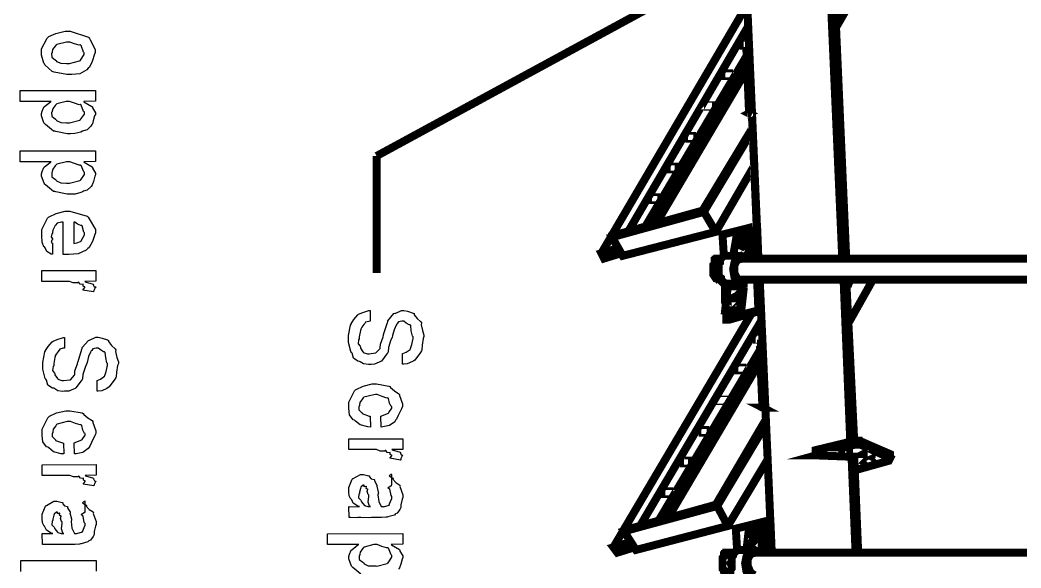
# Model space of a CAD drawing. Extents: x 0.1 to 11.6, y 0.3 to 16.2.
# Drawn here: x 3.62 to 4.874, y 5.157 to 5.844 of the extents above; entities that cross this region are included whole.
import ezdxf

# ---------------------------------------------------------------- set-up
doc = ezdxf.new("R2010")
doc.units = 0
doc.header["$MEASUREMENT"] = 0

msp = doc.modelspace()

# ---------------------------------------------------------------- linework, layer by layer
at = {"color": 0, "const_width": 0.01}
for points in [[(4.61003, 6.45167), (4.50499, 6.45503), (4.54497, 5.54497)], [(4.54497, 5.54497), (4.50499, 6.45335), (4.50499, 6.45503)], [(4.655, 5.54497), (4.61501, 6.44997), (4.61333, 6.44997), (4.61333, 6.45167), (4.61165, 6.45167), (4.61003, 6.45167), (4.65001, 5.54497)], [(4.53331, 5.80003), (4.53331, 5.80664), (4.53668, 5.72835)], [(4.63997, 5.87999), (4.66, 5.91336), (4.67333, 5.88835), (4.64165, 5.83333)], [(4.47168, 5.89333), (4.06668, 5.67333)], [(4.53168, 5.86003), (4.52832, 5.85835), (4.34831, 5.55165)], [(4.53168, 5.83501), (4.38167, 5.57835)], [(4.53331, 5.80664), (4.53, 5.80501), (4.53331, 5.72667)], [(4.40332, 5.58501), (4.53, 5.79833)], [(4.41667, 5.58832), (4.53168, 5.78331)], [(4.53668, 5.73167), (4.53668, 5.72667), (4.53668, 5.72835), (4.53331, 5.72667), (4.53668, 5.72499)], [(4.53836, 5.71001), (4.47499, 5.60499), (4.36165, 5.57335), (4.36165, 5.57167)], [(4.47667, 5.60335), (4.53836, 5.70665)], [(4.06668, 5.67333), (4.06668, 5.52669)], [(4.49164, 5.57835), (4.53999, 5.66168)], [(4.39333, 5.58165), (4.39165, 5.58165)], [(4.54335, 5.58501), (4.54167, 5.58501), (4.53999, 5.58501), (4.5, 5.57497), (4.50168, 5.54833)], [(4.53331, 5.54497), (4.53331, 5.54665), (4.53836, 5.57667), (4.53668, 5.57667), (4.51833, 5.57667), (4.51335, 5.54833)], [(4.53668, 5.57667), (4.53168, 5.54833), (4.53168, 5.54665), (4.53, 5.54497), (4.52832, 5.54497)], [(4.54167, 5.54497), (4.53999, 5.58501)], [(4.54497, 5.54497), (4.54335, 5.58501)], [(4.52669, 5.565), (4.52669, 5.56332), (4.52501, 5.56168)], [(4.37001, 5.55832), (4.34831, 5.55165), (4.35167, 5.54497), (4.37332, 5.55165)], [(4.49832, 5.54497), (4.49669, 5.54497), (4.49501, 5.54497), (4.49333, 5.54497), (4.49333, 5.54335), (4.49164, 5.54335), (4.49164, 5.54167), (4.49001, 5.54167), (4.49001, 5.53999), (4.49001, 5.53836), (4.48833, 5.53668), (4.48833, 5.535), (4.48833, 5.53331), (4.48833, 5.53168), (4.48833, 5.53), (4.48833, 5.52832), (4.48833, 5.52669), (4.48833, 5.52501), (4.49164, 5.52001), (4.49669, 5.51833), (4.49832, 5.51833)], [(4.52333, 5.54833), (4.50499, 5.54833), (4.50331, 5.54833), (4.50168, 5.54833), (4.5, 5.54665), (4.49832, 5.54497), (4.49669, 5.54335), (4.49669, 5.54167), (4.49669, 5.53999), (4.49501, 5.53836), (4.49501, 5.53668), (4.49501, 5.535), (4.49501, 5.53331), (4.49501, 5.53168), (4.49501, 5.53), (4.49501, 5.52669), (4.49501, 5.52501), (4.49501, 5.52333), (4.49669, 5.52165), (4.49669, 5.52001), (4.49669, 5.51833), (4.49832, 5.51833), (4.49832, 5.51665), (4.5, 5.51497), (4.50168, 5.51497), (4.50331, 5.51335), (4.50499, 5.51335), (4.52333, 5.51335)], [(4.52832, 5.54497), (4.52333, 5.54833), (4.51833, 5.54665), (4.51497, 5.53999), (4.51335, 5.53168), (4.51497, 5.52165), (4.51833, 5.51497), (4.52333, 5.51335)], [(4.52501, 5.54497), (4.51833, 5.54335), (4.51497, 5.53668), (4.51497, 5.52669), (4.51833, 5.52001), (4.52333, 5.51665)], [(5.05165, 5.54497), (4.52165, 5.54497)], [(4.53168, 5.54833), (4.52669, 5.54833)], [(4.67665, 5.54497), (4.67833, 5.54497)], [(4.67665, 5.54497), (4.67833, 5.54497)], [(4.50331, 5.48833), (4.50331, 5.51335)], [(4.50499, 5.51335), (4.50667, 5.51335), (4.50667, 5.51167), (4.50667, 5.50999)], [(4.52001, 5.51833), (5.05165, 5.51833)], [(4.52333, 5.51335), (4.52501, 5.51335), (4.52501, 5.51167), (4.52501, 5.50999), (4.52165, 5.47999), (4.52333, 5.47835), (4.52669, 5.50836)], [(4.52333, 5.51665), (4.52165, 5.51665)], [(4.52333, 5.51665), (4.52165, 5.51665)], [(4.52669, 5.50836), (4.52669, 5.51335), (4.52501, 5.51665), (4.52333, 5.51665)], [(4.54497, 5.47999), (4.54335, 5.51833)], [(4.54665, 5.51833), (4.56168, 5.17665)], [(4.54665, 5.51833), (4.56168, 5.17665)], [(4.54833, 5.47999), (4.54665, 5.51833)], [(4.66, 5.31668), (4.65169, 5.51833)], [(4.66499, 5.31668), (4.655, 5.51833)], [(4.655, 5.51335), (4.65831, 5.51833)], [(4.65668, 5.50999), (4.66, 5.51833)], [(4.65831, 5.465), (4.68832, 5.51833)], [(4.52501, 5.50999), (4.50667, 5.50999), (4.50331, 5.47999), (4.52165, 5.47999)], [(4.51665, 5.49501), (4.51665, 5.49333), (4.51497, 5.49333), (4.51497, 5.49164), (4.51497, 5.49001)], [(4.53668, 5.47667), (4.36333, 5.18332)], [(4.52333, 5.47835), (4.50499, 5.47835), (4.50331, 5.47999)], [(4.54833, 5.47999), (4.54665, 5.47999), (4.54497, 5.47999), (4.50499, 5.47), (4.50499, 5.46832), (4.50667, 5.46832), (4.50836, 5.46832), (4.54335, 5.47835), (4.54497, 5.47835), (4.54665, 5.47835), (4.54833, 5.47835)], [(4.50499, 5.47), (4.50499, 5.47835)], [(4.54833, 5.46669), (4.39665, 5.21001)], [(4.54833, 5.43832), (4.54665, 5.43668), (4.55003, 5.35835)], [(4.55003, 5.43164), (4.55003, 5.43832), (4.54833, 5.43832), (4.55165, 5.35835)], [(4.41997, 5.21669), (4.54665, 5.43001)], [(4.43164, 5.22), (4.54665, 5.41499)], [(4.55333, 5.36333), (4.55333, 5.35835), (4.55165, 5.35835), (4.55003, 5.35835), (4.55333, 5.35667)], [(4.55333, 5.34169), (4.49164, 5.23665), (4.37831, 5.20503), (4.37668, 5.20335)], [(4.49333, 5.23503), (4.55501, 5.33832)], [(4.66499, 5.29497), (4.66667, 5.29497), (4.66499, 5.29497), (4.66499, 5.29665), (4.66336, 5.29665), (4.62001, 5.29833), (4.61664, 5.29833), (4.66499, 5.31168), (4.67333, 5.31168), (4.71001, 5.29497), (4.70833, 5.29167), (4.66667, 5.28)], [(4.66499, 5.31668), (4.61664, 5.30501), (4.61664, 5.29833)], [(4.67333, 5.31168), (4.67165, 5.31668), (4.66499, 5.31668), (4.66499, 5.31168)], [(4.67165, 5.31668), (4.71001, 5.30003), (4.71001, 5.29497)], [(4.50667, 5.21001), (4.55664, 5.29335)], [(4.66667, 5.17665), (4.66168, 5.29665)], [(4.66997, 5.17665), (4.66499, 5.29665)], [(4.66499, 5.29497), (4.66667, 5.29497)], [(4.41, 5.21332), (4.40831, 5.21332)], [(4.56, 5.21669), (4.55832, 5.21669), (4.55664, 5.21669), (4.51665, 5.20665), (4.51833, 5.18001)], [(4.55832, 5.17665), (4.55664, 5.21669)], [(4.56168, 5.17665), (4.56, 5.21669)], [(4.54833, 5.17665), (4.55003, 5.17665), (4.55003, 5.17833), (4.55333, 5.20833), (4.55165, 5.20833), (4.53331, 5.20833), (4.53, 5.18001)], [(4.55165, 5.20833), (4.54833, 5.17833), (4.54665, 5.17833), (4.54665, 5.17665), (4.54497, 5.17665)], [(4.38499, 5.19), (4.36333, 5.18332), (4.36833, 5.17665), (4.38997, 5.18332)], [(4.54335, 5.19667), (4.54335, 5.19499), (4.54167, 5.19499), (4.54167, 5.19336)], [(4.51497, 5.17665), (4.50667, 5.17665), (4.50499, 5.17665), (4.50499, 5.17503), (4.50331, 5.17503), (4.50331, 5.17333), (4.50168, 5.17333), (4.50168, 5.17165), (4.5, 5.16997), (4.5, 5.16835), (4.5, 5.16667), (4.5, 5.16499), (4.5, 5.16336), (4.5, 5.16168), (4.5, 5.16), (4.5, 5.15831), (4.5, 5.15668), (4.50168, 5.155), (4.50168, 5.15332), (4.50331, 5.15169), (4.50499, 5.15001), (4.50667, 5.15001), (4.51497, 5.15001)], [(4.53836, 5.18001), (4.52001, 5.18001), (4.51833, 5.18001), (4.51665, 5.17833), (4.51497, 5.17665), (4.51335, 5.17503), (4.51335, 5.17333), (4.51167, 5.17165), (4.51167, 5.16997), (4.51167, 5.16835), (4.51167, 5.16667), (4.51167, 5.16499), (4.50999, 5.16336), (4.51167, 5.16), (4.51167, 5.15831), (4.51167, 5.15668), (4.51167, 5.155), (4.51167, 5.15332), (4.51335, 5.15169)], [(4.54497, 5.17665), (4.53999, 5.18001), (4.535, 5.17833), (4.53, 5.17165), (4.52832, 5.16336), (4.53, 5.15332), (4.535, 5.14665), (4.53999, 5.14501)], [(4.54167, 5.17665), (4.535, 5.17503), (4.53168, 5.16835), (4.53168, 5.16), (4.535, 5.15169), (4.53999, 5.14833)], [(4.92165, 5.17665), (4.53668, 5.17665)], [(4.54833, 5.17833), (4.54167, 5.17833)], [(4.69168, 5.17665), (4.69336, 5.17665)], [(4.69168, 5.17665), (4.69336, 5.17665)]]:
    msp.add_lwpolyline(points, dxfattribs=at)
at = {"color": 0}
for points in [[(3.68044, 5.82954), (3.68294, 5.82954), (3.70568, 5.82215), (3.70714, 5.82064), (3.7079, 5.81901), (3.71431, 5.80692), (3.71431, 5.80285), (3.71326, 5.80072), (3.71061, 5.79183), (3.70703, 5.78461), (3.70562, 5.78332), (3.70389, 5.78119), (3.69482, 5.77626), (3.68485, 5.7755), (3.68153, 5.7755), (3.67887, 5.77533), (3.66297, 5.77843), (3.66178, 5.77897), (3.66049, 5.77914), (3.65136, 5.78771), (3.65072, 5.78874), (3.64974, 5.78971), (3.64681, 5.79943), (3.64681, 5.80263), (3.64681, 5.80751), (3.65403, 5.82092), (3.65549, 5.82215), (3.65619, 5.82281), (3.66493, 5.82682), (3.67654, 5.82954), (3.68044, 5.82954)], [(3.68044, 5.81608), (3.67828, 5.81603), (3.66613, 5.81304), (3.66525, 5.81239), (3.66411, 5.81099), (3.66092, 5.80664), (3.66026, 5.80365), (3.66026, 5.80263), (3.6595, 5.80192), (3.65978, 5.79704), (3.66439, 5.79351), (3.66525, 5.79286), (3.66575, 5.79183), (3.67117, 5.78944), (3.67844, 5.78917), (3.68088, 5.78917), (3.68197, 5.78907), (3.69476, 5.79243), (3.69564, 5.79308), (3.69586, 5.79324), (3.70063, 5.80029), (3.70063, 5.80263), (3.6996, 5.8035), (3.69646, 5.81174), (3.69564, 5.81239), (3.69417, 5.81212), (3.68842, 5.81381), (3.6824, 5.81608), (3.68044, 5.81608)], [(3.62007, 5.75526), (3.71446, 5.75549), (3.71446, 5.74203), (3.69993, 5.74181), (3.70014, 5.74121), (3.71012, 5.73551), (3.71078, 5.73486), (3.71067, 5.73356), (3.71446, 5.72754), (3.71446, 5.72553), (3.71354, 5.72358), (3.71186, 5.71724), (3.71078, 5.71365), (3.71012, 5.71272), (3.70893, 5.71089), (3.7041, 5.70617), (3.69949, 5.70475), (3.69819, 5.70426), (3.69613, 5.70335), (3.68892, 5.70139), (3.68317, 5.70122), (3.68126, 5.70122), (3.6791, 5.70107), (3.66476, 5.70394), (3.66347, 5.70449), (3.66189, 5.7046), (3.65181, 5.71283), (3.6511, 5.71381), (3.65007, 5.71479), (3.64697, 5.72368), (3.64697, 5.72661), (3.64697, 5.72661), (3.64779, 5.72949), (3.64985, 5.73465), (3.65044, 5.73529), (3.65072, 5.73529), (3.65826, 5.74138), (3.65913, 5.74181), (3.62007, 5.74181), (3.62007, 5.75526)], [(3.68018, 5.74181), (3.67806, 5.74175), (3.66601, 5.73856), (3.66521, 5.7379), (3.66411, 5.73654), (3.66103, 5.73232), (3.66043, 5.72954), (3.66043, 5.72857), (3.65967, 5.72786), (3.65994, 5.72304), (3.66456, 5.71946), (3.66542, 5.71881), (3.66585, 5.71772), (3.67117, 5.71522), (3.67839, 5.7149), (3.68083, 5.7149), (3.68201, 5.71479), (3.69499, 5.71815), (3.69581, 5.71881), (3.69601, 5.71897), (3.70079, 5.72586), (3.70079, 5.72814), (3.69976, 5.72894), (3.69646, 5.73703), (3.69558, 5.73768), (3.69412, 5.73753), (3.68821, 5.73947), (3.68218, 5.74181), (3.68018, 5.74181)], [(3.62017, 5.67964), (3.71457, 5.67985), (3.71457, 5.66639), (3.70003, 5.66618), (3.70025, 5.66558), (3.71024, 5.65989), (3.71089, 5.65924), (3.71078, 5.65793), (3.71457, 5.65192), (3.71457, 5.6499), (3.71365, 5.64794), (3.71197, 5.6416), (3.71089, 5.63803), (3.71024, 5.6371), (3.70904, 5.63525), (3.70421, 5.63053), (3.6996, 5.62913), (3.69829, 5.62864), (3.69624, 5.62771), (3.68901, 5.62576), (3.68326, 5.6256), (3.68137, 5.6256), (3.67919, 5.62543), (3.66488, 5.62831), (3.66357, 5.62885), (3.662, 5.62896), (3.65192, 5.63721), (3.65121, 5.63818), (3.65018, 5.63917), (3.64708, 5.64806), (3.64708, 5.65099), (3.64708, 5.65099), (3.64789, 5.65386), (3.64996, 5.65901), (3.65056, 5.65967), (3.65082, 5.65967), (3.65836, 5.66575), (3.65924, 5.66618), (3.62017, 5.66618), (3.62017, 5.67964)], [(3.68028, 5.66618), (3.67817, 5.66613), (3.66613, 5.66292), (3.66531, 5.66228), (3.66422, 5.66092), (3.66114, 5.65668), (3.66054, 5.65392), (3.66054, 5.65294), (3.65978, 5.65224), (3.66004, 5.6474), (3.66465, 5.64383), (3.66553, 5.64318), (3.66596, 5.6421), (3.67128, 5.6396), (3.6785, 5.63926), (3.68093, 5.63926), (3.68213, 5.63917), (3.6951, 5.64253), (3.6959, 5.64318), (3.69613, 5.64333), (3.7009, 5.65022), (3.7009, 5.65251), (3.69987, 5.65332), (3.69656, 5.6614), (3.69569, 5.66206), (3.69422, 5.66189), (3.68832, 5.66385), (3.68229, 5.66618), (3.68028, 5.66618)], [(3.66064, 5.56369), (3.66086, 5.55046), (3.65896, 5.55062), (3.65349, 5.55365), (3.65147, 5.55849), (3.65088, 5.55957), (3.64996, 5.55974), (3.64762, 5.5656), (3.64719, 5.57362), (3.64719, 5.57628), (3.64719, 5.58138), (3.6544, 5.59543), (3.65587, 5.59668), (3.65663, 5.59733), (3.66525, 5.60135), (3.67643, 5.60406), (3.68018, 5.60406), (3.68246, 5.60406), (3.70404, 5.59793), (3.70557, 5.59668), (3.70682, 5.59483), (3.71468, 5.58143), (3.71468, 5.57693), (3.71365, 5.57493), (3.71072, 5.56614), (3.70654, 5.55892), (3.70492, 5.55762), (3.70307, 5.55556), (3.69287, 5.55072), (3.68137, 5.55003), (3.67757, 5.55003), (3.67714, 5.54986), (3.67503, 5.55003), (3.67432, 5.55003), (3.6741, 5.5906), (3.67219, 5.5905), (3.66667, 5.58925), (3.66465, 5.58692), (3.66411, 5.58626), (3.66331, 5.58485), (3.66108, 5.58046), (3.66064, 5.57736), (3.66064, 5.57628), (3.65983, 5.57574), (3.6589, 5.5721), (3.66064, 5.56956), (3.66064, 5.56868), (3.65994, 5.56804), (3.6589, 5.565), (3.66064, 5.56401), (3.66064, 5.56369)], [(3.68756, 5.5906), (3.68756, 5.56369), (3.68756, 5.56369), (3.69108, 5.56451), (3.6959, 5.56629), (3.69646, 5.56674), (3.69656, 5.567), (3.70101, 5.57449), (3.70101, 5.57693), (3.69997, 5.57781), (3.69792, 5.58583), (3.69732, 5.58649), (3.69607, 5.58626), (3.69194, 5.58806), (3.68853, 5.59056), (3.68756, 5.5906)], [(3.64735, 5.52979), (3.71485, 5.53), (3.71485, 5.51654), (3.70117, 5.51633), (3.7015, 5.5159), (3.71158, 5.51292), (3.71203, 5.51264), (3.71186, 5.51204), (3.71294, 5.50965), (3.71485, 5.50933), (3.71485, 5.50917), (3.71408, 5.50836), (3.71262, 5.5051), (3.71229, 5.50342), (3.71203, 5.5031), (3.69879, 5.50549), (3.69879, 5.50549), (3.70117, 5.50857), (3.70117, 5.5096), (3.70074, 5.5095), (3.69906, 5.51031), (3.69928, 5.51269), (3.699, 5.51286), (3.69829, 5.51247), (3.69531, 5.51286), (3.6939, 5.51514), (3.69336, 5.51525), (3.69211, 5.51443), (3.68664, 5.51438), (3.68207, 5.51633), (3.68056, 5.51633), (3.64735, 5.51633), (3.64735, 5.52979)], [(4.05854, 5.47976), (4.05854, 5.46631), (4.05707, 5.46619), (4.0529, 5.46517), (4.05181, 5.46371), (4.05138, 5.46328), (4.05057, 5.46218), (4.04807, 5.45882), (4.04704, 5.45665), (4.04682, 5.45589), (4.04639, 5.45469), (4.04508, 5.447), (4.04508, 5.44439), (4.04422, 5.44325), (4.04368, 5.43826), (4.04617, 5.43517), (4.04639, 5.4344), (4.04656, 5.43283), (4.04969, 5.42828), (4.05007, 5.4279), (4.05007, 5.42736), (4.05544, 5.42572), (4.05724, 5.42572), (4.05724, 5.42572), (4.06526, 5.42665), (4.06592, 5.42682), (4.06592, 5.42682), (4.07101, 5.43246), (4.07135, 5.43332), (4.07135, 5.43332), (4.07146, 5.43778), (4.07482, 5.44678), (4.07525, 5.44874), (4.07553, 5.44976), (4.0804, 5.46501), (4.08089, 5.46588), (4.08083, 5.46701), (4.08849, 5.47592), (4.08936, 5.47651), (4.09, 5.47618), (4.09799, 5.47999), (4.10064, 5.47999), (4.10064, 5.47993), (4.10563, 5.47894), (4.11263, 5.47672), (4.11367, 5.47607), (4.11361, 5.47456), (4.11735, 5.46978), (4.12224, 5.46565), (4.12278, 5.46436), (4.12267, 5.46203), (4.12424, 5.45469), (4.12603, 5.44911), (4.12603, 5.44721), (4.12511, 5.44472), (4.12381, 5.43642), (4.12332, 5.4305), (4.12278, 5.42919), (4.12158, 5.42746), (4.11447, 5.41781), (4.11344, 5.41704), (4.11149, 5.41585), (4.10519, 5.41287), (4.10064, 5.41254), (4.09933, 5.41249), (4.09933, 5.42594), (4.09944, 5.42594), (4.10368, 5.42768), (4.10878, 5.43115), (4.10932, 5.43203), (4.10915, 5.43218), (4.11068, 5.43728), (4.11257, 5.44461), (4.11257, 5.447), (4.1116, 5.44792), (4.11019, 5.45454), (4.10949, 5.46099), (4.10889, 5.46175), (4.10758, 5.46175), (4.10374, 5.46408), (4.10075, 5.46653), (4.09978, 5.46653), (4.09831, 5.46647), (4.09397, 5.4655), (4.09267, 5.46349), (4.09218, 5.46283), (4.09125, 5.46143), (4.08865, 5.45578), (4.08681, 5.4484), (4.08632, 5.44613), (4.08475, 5.44319), (4.08176, 5.43338), (4.08128, 5.4279), (4.08089, 5.42703), (4.07964, 5.42551), (4.07269, 5.41656), (4.07178, 5.41596), (4.06993, 5.41499), (4.06413, 5.41249), (4.06006, 5.41228), (4.05875, 5.41228), (4.05664, 5.41211), (4.05013, 5.41297), (4.04633, 5.41553), (4.04531, 5.41618), (4.0434, 5.41629), (4.03792, 5.42019), (4.03592, 5.42628), (4.03532, 5.42746), (4.0344, 5.42839), (4.03163, 5.43994), (4.03163, 5.44374), (4.03163, 5.44851), (4.03413, 5.46153), (4.03467, 5.46283), (4.03494, 5.46322), (4.03825, 5.46849), (4.04313, 5.47444), (4.04422, 5.47521), (4.04422, 5.47521), (4.04932, 5.47732), (4.05718, 5.47976), (4.05854, 5.47976)], [(3.67572, 5.44613), (3.67572, 5.43267), (3.67426, 5.43257), (3.67008, 5.43153), (3.669, 5.43007), (3.66857, 5.42964), (3.66775, 5.42856), (3.66525, 5.42518), (3.66422, 5.42301), (3.66401, 5.42225), (3.66357, 5.42106), (3.66228, 5.41336), (3.66228, 5.41075), (3.6614, 5.40961), (3.66086, 5.40462), (3.66336, 5.40153), (3.66357, 5.40078), (3.66374, 5.39919), (3.66689, 5.39464), (3.66726, 5.39426), (3.66726, 5.39372), (3.67264, 5.3921), (3.67443, 5.39208), (3.67443, 5.39208), (3.68246, 5.39301), (3.68311, 5.39318), (3.68311, 5.39318), (3.68821, 5.39882), (3.68853, 5.39968), (3.68853, 5.39968), (3.68864, 5.40414), (3.692, 5.41314), (3.69243, 5.4151), (3.69271, 5.41613), (3.6976, 5.43137), (3.69808, 5.43224), (3.69803, 5.43338), (3.70568, 5.44228), (3.70654, 5.44287), (3.70719, 5.44254), (3.71517, 5.44635), (3.71783, 5.44635), (3.71783, 5.44629), (3.72282, 5.44532), (3.72982, 5.44308), (3.73085, 5.44244), (3.73079, 5.44092), (3.73454, 5.43614), (3.73942, 5.43203), (3.73996, 5.43072), (3.73986, 5.42839), (3.74143, 5.42106), (3.74322, 5.41547), (3.74322, 5.41357), (3.74229, 5.41108), (3.741, 5.40278), (3.7405, 5.39686), (3.73996, 5.39556), (3.73876, 5.39383), (3.73167, 5.38417), (3.73063, 5.38342), (3.72868, 5.38222), (3.72239, 5.37924), (3.71783, 5.3789), (3.71653, 5.37885), (3.71653, 5.39231), (3.71664, 5.39231), (3.72086, 5.39404), (3.72597, 5.39751), (3.72651, 5.39839), (3.72635, 5.39854), (3.72786, 5.40365), (3.72976, 5.41097), (3.72976, 5.41336), (3.72879, 5.41428), (3.72738, 5.4209), (3.72667, 5.42736), (3.72607, 5.42811), (3.72478, 5.42811), (3.72092, 5.43044), (3.71793, 5.43289), (3.71696, 5.43289), (3.7155, 5.43283), (3.71115, 5.43186), (3.70985, 5.42985), (3.70936, 5.42919), (3.70844, 5.42779), (3.70583, 5.42215), (3.704, 5.41476), (3.7035, 5.41249), (3.70193, 5.40956), (3.69894, 5.39974), (3.69846, 5.39426), (3.69808, 5.39339), (3.69683, 5.39187), (3.68989, 5.38292), (3.68896, 5.38232), (3.68712, 5.38135), (3.68132, 5.37885), (3.67725, 5.37864), (3.67594, 5.37864), (3.67383, 5.37847), (3.66732, 5.37935), (3.66351, 5.38189), (3.66249, 5.38254), (3.6606, 5.38265), (3.65511, 5.38656), (3.6531, 5.39264), (3.6525, 5.39383), (3.65158, 5.39475), (3.64882, 5.40631), (3.64882, 5.4101), (3.64882, 5.41488), (3.65132, 5.4279), (3.65186, 5.42919), (3.65213, 5.42958), (3.65543, 5.43485), (3.66032, 5.44081), (3.6614, 5.44157), (3.6614, 5.44157), (3.6665, 5.44368), (3.67437, 5.44613), (3.67572, 5.44613)], [(4.05871, 5.3476), (4.05892, 5.33393), (4.05572, 5.3341), (4.04596, 5.33675), (4.04015, 5.34147), (4.03896, 5.34261), (4.03717, 5.34289), (4.03267, 5.34907), (4.03179, 5.3571), (4.03179, 5.35975), (4.03179, 5.3649), (4.03901, 5.37907), (4.04047, 5.38037), (4.04118, 5.38108), (4.04986, 5.38525), (4.06136, 5.38797), (4.06521, 5.38797), (4.06646, 5.38797), (4.08214, 5.38525), (4.08344, 5.38471), (4.08393, 5.38325), (4.08914, 5.37907), (4.09472, 5.37565), (4.09538, 5.37451), (4.09532, 5.37332), (4.09928, 5.36301), (4.09928, 5.35954), (4.09776, 5.35688), (4.09386, 5.34842), (4.09147, 5.34369), (4.0906, 5.34261), (4.08946, 5.3406), (4.08301, 5.33578), (4.07454, 5.33425), (4.07238, 5.33393), (4.07215, 5.3476), (4.07221, 5.34765), (4.0816, 5.3514), (4.08214, 5.35194), (4.08214, 5.35194), (4.08561, 5.35764), (4.08561, 5.35954), (4.08496, 5.35954), (4.08285, 5.36382), (4.0816, 5.36968), (4.08083, 5.37039), (4.07943, 5.37022), (4.07362, 5.37218), (4.06743, 5.37451), (4.06543, 5.37451), (4.06321, 5.37446), (4.05083, 5.37126), (4.05003, 5.37061), (4.04893, 5.36919), (4.04585, 5.36481), (4.04525, 5.36154), (4.04525, 5.3604), (4.04449, 5.35981), (4.04432, 5.35558), (4.04796, 5.35232), (4.0485, 5.35172), (4.04878, 5.35069), (4.05751, 5.34771), (4.05871, 5.3476)], [(3.67458, 5.31392), (3.67481, 5.30024), (3.6716, 5.3004), (3.66183, 5.30306), (3.65603, 5.30778), (3.65483, 5.30892), (3.65306, 5.30919), (3.64854, 5.31538), (3.64768, 5.3234), (3.64768, 5.32607), (3.64768, 5.33122), (3.65489, 5.34538), (3.65636, 5.34668), (3.65707, 5.34739), (3.66575, 5.35157), (3.67725, 5.35428), (3.6811, 5.35428), (3.68235, 5.35428), (3.69803, 5.35157), (3.69933, 5.35101), (3.69982, 5.34956), (3.70503, 5.34538), (3.71061, 5.34196), (3.71126, 5.34082), (3.71121, 5.33963), (3.71517, 5.32932), (3.71517, 5.32585), (3.71365, 5.32319), (3.70975, 5.31472), (3.70736, 5.31), (3.70649, 5.30892), (3.70535, 5.30692), (3.69889, 5.30208), (3.69043, 5.30057), (3.68826, 5.30024), (3.68804, 5.31392), (3.6881, 5.31396), (3.69749, 5.31771), (3.69803, 5.31825), (3.69803, 5.31825), (3.7015, 5.32394), (3.7015, 5.32585), (3.70085, 5.32585), (3.69874, 5.33014), (3.69749, 5.33599), (3.69672, 5.33669), (3.69532, 5.33653), (3.68951, 5.33849), (3.68332, 5.34082), (3.68132, 5.34082), (3.6791, 5.34076), (3.66672, 5.33757), (3.6659, 5.33692), (3.66482, 5.3355), (3.66174, 5.33111), (3.66114, 5.32785), (3.66114, 5.32671), (3.66037, 5.32611), (3.66021, 5.32189), (3.66385, 5.31863), (3.66439, 5.31803), (3.66465, 5.317), (3.67339, 5.31401), (3.67458, 5.31392)], [(4.03196, 5.31912), (4.09944, 5.31933), (4.09944, 5.30588), (4.08578, 5.30567), (4.0861, 5.30524), (4.09619, 5.30225), (4.09663, 5.30197), (4.09646, 5.30138), (4.09754, 5.29899), (4.09944, 5.29867), (4.09944, 5.2985), (4.09868, 5.29769), (4.09722, 5.29443), (4.0969, 5.29275), (4.09663, 5.29243), (4.08339, 5.29482), (4.08339, 5.29482), (4.08578, 5.2979), (4.08578, 5.29894), (4.08535, 5.29883), (4.08365, 5.29964), (4.08388, 5.30203), (4.08361, 5.30219), (4.0829, 5.30182), (4.07992, 5.30219), (4.0785, 5.30447), (4.07796, 5.30458), (4.07671, 5.30376), (4.07124, 5.30371), (4.06668, 5.30567), (4.06515, 5.30567), (4.03196, 5.30567), (4.03196, 5.31912)], [(3.64779, 5.28678), (3.71528, 5.287), (3.71528, 5.27354), (3.70161, 5.27333), (3.70193, 5.27289), (3.71203, 5.26992), (3.71246, 5.26964), (3.71229, 5.26904), (3.71338, 5.26665), (3.71528, 5.26633), (3.71528, 5.26617), (3.71451, 5.26535), (3.71306, 5.2621), (3.71272, 5.26042), (3.71246, 5.2601), (3.69922, 5.26247), (3.69922, 5.26247), (3.70161, 5.26557), (3.70161, 5.2666), (3.70117, 5.2665), (3.69949, 5.26731), (3.69971, 5.26969), (3.69943, 5.26986), (3.69874, 5.26947), (3.69575, 5.26986), (3.69433, 5.27214), (3.69379, 5.27225), (3.69254, 5.27143), (3.68707, 5.27138), (3.68251, 5.27333), (3.68099, 5.27333), (3.64779, 5.27333), (3.64779, 5.28678)], [(4.04546, 5.23421), (4.04329, 5.23469), (4.03743, 5.23839), (4.03554, 5.24268), (4.03504, 5.24354), (4.03444, 5.24354), (4.03239, 5.24756), (4.03201, 5.25288), (4.03201, 5.25461), (4.03201, 5.25831), (4.03614, 5.2685), (4.037, 5.26937), (4.03738, 5.26947), (4.04665, 5.27458), (4.04981, 5.27458), (4.05018, 5.27458), (4.05718, 5.27296), (4.05783, 5.27263), (4.05761, 5.27192), (4.05979, 5.26888), (4.06353, 5.26818), (4.06392, 5.26764), (4.06392, 5.2665), (4.06717, 5.26112), (4.06739, 5.26047), (4.06685, 5.25999), (4.06874, 5.25256), (4.0689, 5.25157), (4.06836, 5.24919), (4.06933, 5.24078), (4.07206, 5.23519), (4.07238, 5.23421), (4.07238, 5.23421), (4.07417, 5.23421), (4.07476, 5.23421), (4.07557, 5.23411), (4.08236, 5.23622), (4.08279, 5.2366), (4.08251, 5.23687), (4.08583, 5.24453), (4.08583, 5.24701), (4.08479, 5.24804), (4.08328, 5.25608), (4.08279, 5.25657), (4.08247, 5.25651), (4.08094, 5.25797), (4.08485, 5.2609), (4.08583, 5.26112), (4.08583, 5.27458), (4.08496, 5.27447), (4.08257, 5.27263), (4.08637, 5.27035), (4.08735, 5.26981), (4.08718, 5.26861), (4.09076, 5.26454), (4.09571, 5.26129), (4.09625, 5.26025), (4.09603, 5.25928), (4.0995, 5.24914), (4.0995, 5.24572), (4.09864, 5.2436), (4.09728, 5.2366), (4.09711, 5.23313), (4.09668, 5.23226), (4.09571, 5.23068), (4.0925, 5.22607), (4.09056, 5.22504), (4.08996, 5.22467), (4.08908, 5.22374), (4.08094, 5.22136), (4.07997, 5.22119), (4.07883, 5.22086), (4.07297, 5.22054), (4.07107, 5.22054), (4.06022, 5.22054), (4.05832, 5.22038), (4.04704, 5.22054), (4.04329, 5.22054), (4.04135, 5.22038), (4.0345, 5.22054), (4.03222, 5.22054), (4.03201, 5.23421), (4.03293, 5.23411), (4.04232, 5.23421), (4.04546, 5.23421)], [(4.05892, 5.23421), (4.05778, 5.23481), (4.05615, 5.24001), (4.05707, 5.24713), (4.05697, 5.24875), (4.0561, 5.24935), (4.0549, 5.2531), (4.05578, 5.25603), (4.05567, 5.25635), (4.05533, 5.25618), (4.0536, 5.25711), (4.05393, 5.25961), (4.05371, 5.25982), (4.05333, 5.25944), (4.05132, 5.25917), (4.051, 5.26112), (4.05089, 5.26112), (4.05007, 5.26107), (4.04725, 5.25896), (4.04699, 5.25851), (4.0466, 5.25711), (4.04546, 5.25217), (4.04546, 5.25049), (4.04465, 5.24968), (4.04422, 5.24528), (4.0471, 5.24224), (4.04742, 5.2416), (4.04764, 5.24018), (4.05138, 5.23585), (4.05176, 5.23551), (4.05176, 5.23551), (4.05567, 5.23421), (4.05697, 5.23421), (4.05892, 5.23421)], [(3.66129, 5.20051), (3.65913, 5.20101), (3.65326, 5.20469), (3.65136, 5.20899), (3.65088, 5.20985), (3.65028, 5.20985), (3.64822, 5.21386), (3.64785, 5.21918), (3.64785, 5.22092), (3.64785, 5.22461), (3.65196, 5.23481), (3.65283, 5.23568), (3.65321, 5.23579), (3.66249, 5.24089), (3.66564, 5.24089), (3.66601, 5.24089), (3.67301, 5.23926), (3.67367, 5.23893), (3.67344, 5.23822), (3.67562, 5.23519), (3.67936, 5.23449), (3.67974, 5.23394), (3.67974, 5.23281), (3.683, 5.22743), (3.68321, 5.22678), (3.68267, 5.22629), (3.68457, 5.21886), (3.68474, 5.21789), (3.68419, 5.2155), (3.68517, 5.20708), (3.68788, 5.2015), (3.68821, 5.20051), (3.68821, 5.20051), (3.69, 5.20053), (3.6906, 5.20053), (3.6914, 5.20042), (3.69819, 5.20253), (3.69862, 5.2029), (3.69835, 5.20318), (3.70167, 5.21083), (3.70167, 5.21332), (3.70063, 5.21436), (3.69911, 5.22239), (3.69862, 5.22287), (3.69829, 5.22282), (3.69678, 5.22428), (3.70068, 5.22721), (3.70167, 5.22743), (3.70167, 5.24089), (3.70079, 5.24078), (3.6984, 5.23893), (3.70221, 5.23665), (3.70318, 5.23611), (3.70301, 5.23492), (3.7066, 5.23085), (3.71153, 5.2276), (3.71208, 5.22657), (3.71186, 5.22558), (3.71533, 5.21544), (3.71533, 5.21203), (3.71446, 5.2099), (3.71311, 5.2029), (3.71294, 5.19943), (3.71251, 5.19857), (3.71153, 5.197), (3.70833, 5.19239), (3.70638, 5.19135), (3.70578, 5.19097), (3.70492, 5.19006), (3.69678, 5.18767), (3.69581, 5.1875), (3.69467, 5.18718), (3.68881, 5.18685), (3.6869, 5.18685), (3.67606, 5.18685), (3.67415, 5.18668), (3.66287, 5.18685), (3.65913, 5.18685), (3.65717, 5.18668), (3.65033, 5.18685), (3.64806, 5.18685), (3.64785, 5.20053), (3.64876, 5.20042), (3.65815, 5.20053), (3.66129, 5.20051)], [(3.67475, 5.20053), (3.67361, 5.20111), (3.67199, 5.20632), (3.6729, 5.21343), (3.67279, 5.21506), (3.67193, 5.21565), (3.67074, 5.2194), (3.6716, 5.22233), (3.6715, 5.22265), (3.67117, 5.2225), (3.66943, 5.22342), (3.66976, 5.22592), (3.66954, 5.22613), (3.66917, 5.22575), (3.66715, 5.22547), (3.66683, 5.22743), (3.66672, 5.22743), (3.6659, 5.22738), (3.66308, 5.22526), (3.66282, 5.22483), (3.66243, 5.22342), (3.66129, 5.21847), (3.66129, 5.21679), (3.66049, 5.21599), (3.66004, 5.21158), (3.66292, 5.20856), (3.66325, 5.2079), (3.66347, 5.20649), (3.66721, 5.20215), (3.66758, 5.20182), (3.66758, 5.20182), (3.6715, 5.20051), (3.67279, 5.20053), (3.67475, 5.20053)], [(4.06532, 5.18685), (4.06321, 5.18679), (4.05117, 5.1836), (4.05035, 5.18294), (4.04926, 5.18158), (4.04617, 5.17736), (4.04557, 5.17458), (4.04557, 5.17361), (4.04482, 5.1729), (4.04508, 5.16808), (4.04969, 5.1645), (4.05057, 5.16385), (4.051, 5.16276), (4.05632, 5.16026), (4.06353, 5.15994), (4.06597, 5.15994), (4.06717, 5.15983), (4.08014, 5.16319), (4.08094, 5.16385), (4.08117, 5.16401), (4.08594, 5.1709), (4.08594, 5.17318), (4.0849, 5.17399), (4.0816, 5.18207), (4.08074, 5.18272), (4.07926, 5.18257), (4.07335, 5.18451), (4.06733, 5.18685), (4.06532, 5.18685)]]:
    msp.add_lwpolyline(points, close=True, dxfattribs=at)
at = {"color": 0, "const_width": 0.01}
for points in [[(4.52832, 5.81168), (4.53, 5.81332), (4.53168, 5.81332), (4.53168, 5.815), (4.53, 5.815), (4.52832, 5.81332), (4.52669, 5.81332), (4.52669, 5.81168), (4.52832, 5.81168)], [(4.53, 5.79497), (4.40668, 5.58664), (4.53, 5.79497)], [(4.50499, 5.77333), (4.50667, 5.77333), (4.50836, 5.77501), (4.50836, 5.77669), (4.50667, 5.77669), (4.50499, 5.77501), (4.50331, 5.77333), (4.50499, 5.77333)], [(4.48167, 5.73503), (4.48335, 5.73503), (4.48503, 5.73665), (4.48335, 5.73665), (4.48167, 5.73665), (4.48167, 5.73503)], [(4.46001, 5.69499), (4.46164, 5.69667), (4.46164, 5.69835), (4.46001, 5.69835), (4.45833, 5.69667), (4.45833, 5.69499), (4.46001, 5.69499)], [(4.43668, 5.65668), (4.43832, 5.65831), (4.44, 5.65831), (4.44, 5.66), (4.43832, 5.66), (4.43668, 5.65831), (4.435, 5.65831), (4.435, 5.65668), (4.43668, 5.65668)], [(4.41336, 5.61833), (4.41499, 5.61833), (4.41667, 5.62001), (4.41667, 5.62169), (4.41499, 5.62169), (4.41336, 5.62001), (4.41336, 5.61833)], [(4.49164, 5.57835), (4.47667, 5.60335), (4.36165, 5.57167), (4.375, 5.54833), (4.49164, 5.57835)], [(4.52165, 5.56332), (4.52165, 5.56168), (4.52501, 5.56), (4.52669, 5.56168), (4.52669, 5.56332), (4.52669, 5.56668), (4.52501, 5.56668), (4.52333, 5.56668), (4.52165, 5.56332)], [(4.52501, 5.56), (4.52333, 5.56168), (4.52333, 5.56332), (4.52501, 5.565), (4.52669, 5.56668), (4.52501, 5.565), (4.52333, 5.56332), (4.52333, 5.56168), (4.52501, 5.56)], [(4.51335, 5.49001), (4.51335, 5.49164), (4.51335, 5.49333), (4.51335, 5.49501), (4.51497, 5.49501), (4.51665, 5.49501), (4.51665, 5.49669), (4.51497, 5.49501), (4.51335, 5.49501), (4.51335, 5.49333), (4.51335, 5.49164), (4.51335, 5.49001)], [(4.51167, 5.49333), (4.51167, 5.49164), (4.51335, 5.49001), (4.51497, 5.49164), (4.51665, 5.49333), (4.51665, 5.49501), (4.51497, 5.49669), (4.51167, 5.49501), (4.51167, 5.49333)], [(4.54497, 5.44336), (4.54665, 5.44499), (4.54665, 5.44667), (4.54497, 5.44499), (4.54335, 5.44499), (4.54335, 5.44336), (4.54497, 5.44336)], [(4.54665, 5.42665), (4.42333, 5.21669), (4.54665, 5.42665)], [(4.52165, 5.405), (4.52333, 5.405), (4.52501, 5.40668), (4.52501, 5.40831), (4.52333, 5.40831), (4.52165, 5.40668), (4.52001, 5.405), (4.52165, 5.405)], [(4.49832, 5.36664), (4.5, 5.36664), (4.50168, 5.36833), (4.5, 5.36833), (4.49832, 5.36833), (4.49669, 5.36664), (4.49832, 5.36664)], [(4.47667, 5.32667), (4.47835, 5.32835), (4.47835, 5.33003), (4.47499, 5.33003), (4.47499, 5.32835), (4.47499, 5.32667), (4.47667, 5.32667)], [(4.65169, 5.30501), (4.65001, 5.30333), (4.65001, 5.30165), (4.65332, 5.30165), (4.65668, 5.30165), (4.65831, 5.30333), (4.65831, 5.30501), (4.655, 5.30501), (4.65169, 5.30501)], [(4.68001, 5.30165), (4.67665, 5.30003), (4.67833, 5.30003), (4.68164, 5.29833), (4.685, 5.30003), (4.68668, 5.30003), (4.68668, 5.30165), (4.68332, 5.30165), (4.68001, 5.30165)], [(4.45335, 5.28836), (4.45503, 5.28999), (4.45665, 5.28999), (4.45665, 5.29167), (4.45503, 5.29167), (4.45335, 5.28999), (4.45167, 5.28999), (4.45167, 5.28836), (4.45335, 5.28836)], [(4.68001, 5.29167), (4.67833, 5.28999), (4.68164, 5.28836), (4.685, 5.28836), (4.68832, 5.28999), (4.68668, 5.29167), (4.68332, 5.29167), (4.68001, 5.29167)], [(4.43001, 5.25), (4.43164, 5.25), (4.43332, 5.25168), (4.43332, 5.25331), (4.43164, 5.25331), (4.43001, 5.25168), (4.42833, 5.25), (4.43001, 5.25)], [(4.50667, 5.21001), (4.49333, 5.23503), (4.37668, 5.20335), (4.39165, 5.18001), (4.50667, 5.21001)], [(4.53999, 5.19168), (4.53999, 5.19336), (4.53999, 5.19499), (4.53999, 5.19667), (4.54167, 5.19667), (4.54167, 5.19835), (4.54335, 5.19835), (4.54167, 5.19667), (4.53999, 5.19667), (4.53999, 5.19499), (4.53999, 5.19336), (4.53999, 5.19168)], [(4.53836, 5.19499), (4.53836, 5.19336), (4.53999, 5.19336), (4.53999, 5.19168), (4.54167, 5.19336), (4.54335, 5.19336), (4.54335, 5.19499), (4.54335, 5.19667), (4.54335, 5.19835), (4.54167, 5.19835), (4.53999, 5.19835), (4.53836, 5.19667), (4.53836, 5.19499)]]:
    msp.add_lwpolyline(points, close=True, dxfattribs=at)
at = {"color": 0}
for points in [[(4.04704, 5.14963), (4.03694, 5.15788), (4.03624, 5.15886), (4.03521, 5.15983), (4.03212, 5.16872), (4.03212, 5.17165), (4.03212, 5.17165), (4.03293, 5.17453), (4.035, 5.17969), (4.0356, 5.18033), (4.03586, 5.18033), (4.0434, 5.18642), (4.04428, 5.18685), (4.00521, 5.18685), (4.00521, 5.20031), (4.00521, 5.20031), (4.09961, 5.20053), (4.09961, 5.18707), (4.08507, 5.18685), (4.08529, 5.18625), (4.09526, 5.18056), (4.09592, 5.1799), (4.09581, 5.1786), (4.09961, 5.17258), (4.09961, 5.17057), (4.09868, 5.16862), (4.097, 5.16228), (4.09592, 5.15869), (4.09526, 5.15776), (4.09407, 5.15593)], [(3.6211, 5.15321), (3.6211, 5.16667), (3.6211, 5.16667), (3.7155, 5.16689), (3.7155, 5.15343)]]:
    msp.add_lwpolyline(points, dxfattribs=at)

doc.saveas('drawing.dxf')
